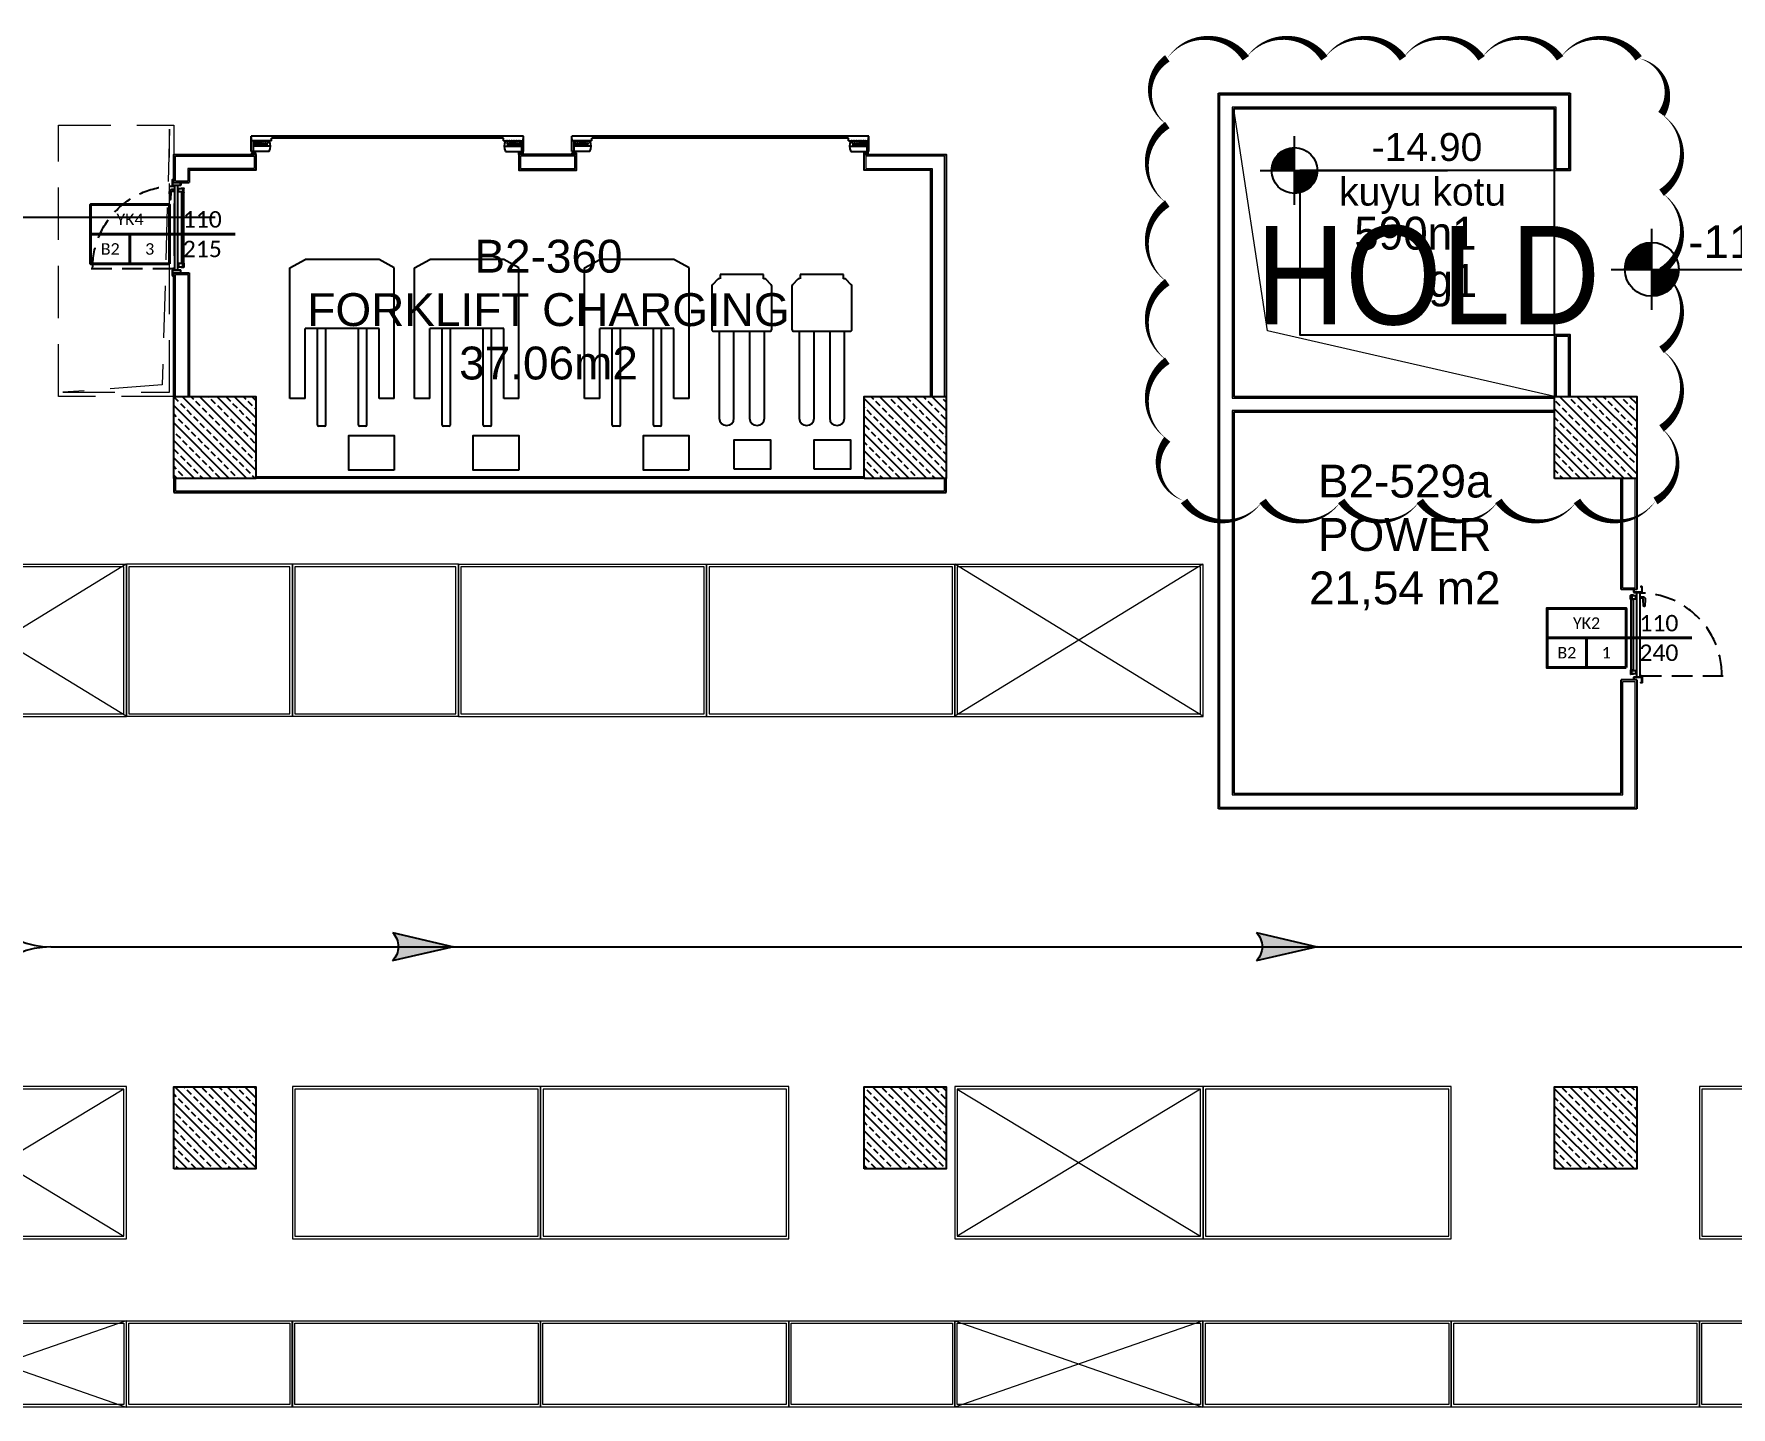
# Model space of a CAD drawing. Header units: metres. Extents: x -9802 to 773, y -8579 to 5125.
# Drawn here: x -6138 to -4074, y -3656 to -1985 of the extents above; entities that cross this region are included whole.
import ezdxf
from ezdxf.enums import TextEntityAlignment as Align

# ---------------------------------------------------------------- set-up
doc = ezdxf.new("R2010")
doc.units = ezdxf.units.M
doc.header["$MEASUREMENT"] = 0
doc.linetypes.add('HIDDEN', pattern=[9.525, 6.35, -3.175])
doc.linetypes.add('HIDDEN2', pattern=[0.1875, 0.125, -0.0625])
doc.layers.get('0').update_dxf_attribs({"color": 30, "lineweight": 0})
for name, color, linetype in [('6', 242, 'Continuous'), ('AG-DOOR', 2, 'Continuous'), ('AG-DOOR-OPENING', 9, 'HIDDEN'), ('AG-PLASTER', 73, 'Continuous'), ('AI-Equipment unfixed', 7, 'Continuous'), ('V-0_Hatch_Concrete', 252, 'Continuous'), ('V-0_Notation_Level_200', 2, 'Continuous'), ('V-2_Column', 160, 'Continuous'), ('V-5_Mechanical', 222, 'Continuous')]:
    doc.layers.add(name, color=color, linetype=linetype)
for name, color, linetype, lineweight in [('Ag-040', 2, 'Continuous', 20), ('AG-DOOR-NOTATION-FIRE', 1, 'Continuous', 40), ('AG-Wall', 4, 'Continuous', 20), ('AI-040 @ 250', 2, 'Continuous', 20), ('HOLD', 7, 'Continuous', 0), ('shaft', 3, 'Continuous', 20), ('SP1-Equipment', 4, 'Continuous', 9)]:
    doc.layers.add(name, color=color, linetype=linetype, lineweight=lineweight)
doc.styles.add('ALANLAR_B8$0$ALANLAR_B8$0$VIVA_100', font='arial.ttf', dxfattribs={"height": 25})
doc.styles.add('ARIAL', font='arial.ttf', dxfattribs={"width": 0.9})
doc.styles.add('ARIAL-ING', font='arial.ttf')
doc.styles.add('CALIBRI LIGHT', font='calibril.ttf')
doc.styles.add('IIS IKEA SANS', font='')
doc.styles.get('IIS IKEA SANS').set_extended_font_data('IKEA Sans')

# ---------------------------------------------------------------- blocks, each defined once
blk = doc.blocks.new('*U27')
for p, q in [((0, -493), (0, 493)), ((-493, 0), (2191, 0))]:
    blk.add_line(p, q)
at = {"const_width": 328}
for points in [[(0, 164, 0.414214), (-164, 0, 0.414214)], [(0, -164, 0.414214), (164, 0, 0.414214)]]:
    blk.add_lwpolyline(points, format="xyb", dxfattribs=at)
blk.add_circle((0, 0), 328)
at = {"style": 'ALANLAR_B8$0$ALANLAR_B8$0$VIVA_100'}
for tag, p in [('%%P0.00', (1897, 137)), ('-0.07', (1834, -502))]:
    blk.add_attdef(tag, text='', height=400, dxfattribs=at).set_placement(p, align=Align.RIGHT)
blk = doc.blocks.new('*U6')
at = {"style": 'ARIAL'}
for tag, p in [('NO', (1.676, 0.8)), ('MAHAL', (1.676, -1.8)), ('ALAN', (1.676, -4.4))]:
    blk.add_attdef(tag, text='', height=1.6, dxfattribs=at).set_placement(p, align=Align.MIDDLE_CENTER)
blk = doc.blocks.new('PLR_Fork lift Reach truck')
at = {"layer": 'AI-Equipment unfixed', "linetype": 'Continuous'}
for p, q in [((768, 1270), (2358, 1270)), ((768, 1085), (768, 1270)), ((2358, 1270), (2458, 1085)), ((768, 1085), (1618, 1085)), ((1618, 185), (1618, 1085)), ((2458, 185), (2458, 1085)), ((428, 849), (428, 919)), ((443, 934), (1618, 934)), ((443, 834), (1618, 834)), ((428, 349), (428, 419)), ((443, 434), (1618, 434)), ((443, 334), (1618, 334)), ((768, 185), (1618, 185)), ((768, 0), (768, 185)), ((2358, 0), (2458, 185)), ((768, 0), (2358, 0)), ((770, 0), (1685, 0)), ((770, 0), (770, 0))]:
    blk.add_line(p, q, dxfattribs=at)
for centre, start, end in [((443, 919), 90, 180), ((443, 849), 180, 270), ((443, 419), 90, 180), ((443, 349), 180, 270)]:
    blk.add_arc(centre, 15, start, end, dxfattribs=at)
blk = doc.blocks.new('PLR_Fork lift Electric power jack')
at = {"layer": 'AI-Equipment unfixed', "linetype": 'Continuous'}
for p, q in [((0, 1697), (0, 1527)), ((73, 1780), (7, 1714)), ((120, 1837), (100, 1837)), ((100, 1837), (100, 1787)), ((630, 1837), (100, 1837)), ((630, 1787), (630, 1837)), ((640, 1787), (630, 1787)), ((723, 1714), (657, 1780)), ((730, 1529), (730, 1697)), ((0, 1527), (0, 1387)), ((730, 1387), (730, 1529)), ((0, 1387), (0, 1172)), ((730, 1172), (730, 1387)), ((25, 1147), (705, 1147)), ((90, 1147), (90, 90)), ((270, 90), (270, 1147)), ((460, 1147), (460, 90)), ((640, 90), (640, 1147)), ((460, 90), (460, 82))]:
    blk.add_line(p, q, dxfattribs=at)
for centre, radius, start, end in [((25, 1697), 25, 135, 180), ((92, 1763), 25.6, 71.5868, 138.6502), ((640, 1763), 24.6, 44.4741, 90.1596), ((705, 1697), 25, 0, 45), ((25, 1172), 25, 180.0925, 269.9664), ((705, 1172), 25, 270.0336, 359.9075), ((180, 90), 90, 180, 0), ((550, 90), 90, 180, 0)]:
    blk.add_arc(centre, radius, start, end, dxfattribs=at)
blk = doc.blocks.new('ok')
at = {"layer": '6'}
h = blk.add_hatch(color=256, dxfattribs=at)
edge = h.paths.add_edge_path()
edge.add_ellipse((1571515.97, 116941.68), major_axis=(-7.14, 7.19), ratio=1, start_angle=359.45276, end_angle=450.68953)
edge.add_line((1571508.87, 116934.46), (1571477.92, 116941.82))
edge.add_line((1571477.92, 116941.82), (1571508.9, 116948.94))
for p, q in [((1571477.92, 116941.82), (1571508.9, 116948.94)), ((1571508.87, 116934.46), (1571477.92, 116941.82))]:
    blk.add_line(p, q, dxfattribs=at)
at = {"layer": '6', "extrusion": (0, 0, -1)}
blk.add_ellipse((1571515.97, 116941.68), major_axis=(-7.14, 7.19), ratio=1, start_param=4.700354, end_param=6.292737, dxfattribs=at)
blk = doc.blocks.new('A$C64C532C9')
at = {"layer": '6', "ltscale": 0.3}
blk.add_line((44.197, -4.125), (41.697, -4.125), dxfattribs=at)
at = {"layer": '6'}
blk.add_line((42.197, -12.999), (65.786, -12.999), dxfattribs=at)
at = {"layer": '6', "ltscale": 0.3}
blk.add_arc((42.197, -11.999), 1, 180, 270, dxfattribs=at)
at = {"layer": '6'}
blk.add_arc((42.197, -13.999), 1, 90, 180, dxfattribs=at)
at = {"layer": '6', "extrusion": (0, 0, -1), "xscale": -0.02399999999994179, "yscale": 0.02399999999994179, "zscale": -0.02399999999994179, "rotation": 180}
for p in [(-37762.566, 2793.605), (-37773.076, 2793.605)]:
    blk.add_blockref('ok', p, dxfattribs=at)
blk = doc.blocks.new('ss4')
at = {"layer": 'SP1-Equipment', "color": 251, "ltscale": 0.3}
for points in [[(-104163, -359871), (-104163, -357851), (-103113, -357851), (-103113, -359871)], [(-104133, -359841), (-104133, -357881), (-103143, -357881), (-103143, -359841)]]:
    blk.add_lwpolyline(points, close=True, dxfattribs=at)
blk = doc.blocks.new('ss2')
at = {"layer": 'SP1-Equipment', "color": 251, "ltscale": 0.3}
for points in [[(-95914, -359185), (-98934, -359185), (-98934, -358135), (-95914, -358135)], [(-95944, -359155), (-98904, -359155), (-98904, -358165), (-95944, -358165)]]:
    blk.add_lwpolyline(points, close=True, dxfattribs=at)
blk = doc.blocks.new('1')
at = {"layer": 'SP1-Equipment', "color": 251, "ltscale": 0.3}
for points in [[(-93598, -359685), (-93598, -362705), (-91748, -362705), (-91748, -359685)], [(-93568, -359715), (-93568, -362675), (-91778, -362675), (-91778, -359715)]]:
    blk.add_lwpolyline(points, close=True, dxfattribs=at)
blk = doc.blocks.new('ss3')
at = {"layer": 'SP1-Equipment', "color": 251, "ltscale": 0.3}
for points in [[(-106537, -359685), (-106537, -361705), (-104687, -361705), (-104687, -359685)], [(-106507, -359715), (-106507, -361675), (-104717, -361675), (-104717, -359715)]]:
    blk.add_lwpolyline(points, close=True, dxfattribs=at)
blk = doc.blocks.new('A$C444451AC')
at = {"layer": 'SP1-Equipment', "color": 251, "ltscale": 0.3}
for p, q in [((-62277, -28693), (-65297, -26843)), ((-62277, -26843), (-65297, -28693)), ((-49177, -28693), (-52197, -26843)), ((-49177, -26843), (-52197, -28693)), ((-65267, -33228), (-62307, -35018)), ((-62307, -33228), (-65267, -35018)), ((-52167, -33228), (-49207, -35018)), ((-49207, -33228), (-52167, -35018))]:
    blk.add_line(p, q, dxfattribs=at)
at = {"layer": 'SP1-Equipment', "color": 8, "ltscale": 0.3}
for p, q in [((-65297, -36048), (-62277, -37098)), ((-62277, -36048), (-65297, -37098)), ((-52197, -36048), (-49177, -37098)), ((-49177, -36048), (-52197, -37098))]:
    blk.add_line(p, q, dxfattribs=at)
at = {"layer": 'SP1-Equipment', "rotation": 270}
for name, p in [('1', (297409, -120442)), ('ss3', (299429, -133380)), ('ss3', (301449, -133380)), ('1', (304469, -120442)), ('1', (307489, -120442)), ('1', (310509, -120442)), ('1', (297409, -126797)), ('1', (302449, -126797)), ('1', (305469, -126797)), ('1', (310509, -126797)), ('1', (313529, -126797)), ('1', (319569, -126797)), ('ss4', (297595, -140211)), ('ss4', (305655, -140211))]:
    blk.add_blockref(name, p, dxfattribs=at)
at = {"layer": 'SP1-Equipment'}
for p in [(33637, 322087), (38677, 322087), (41697, 322087), (46737, 322087), (49757, 322087), (52777, 322087), (55797, 322087)]:
    blk.add_blockref('ss2', p, dxfattribs=at)
blk = doc.blocks.new('kolon 1x1')
at = {"layer": 'V-0_Hatch_Concrete'}
h = blk.add_hatch(dxfattribs=at)
h.set_pattern_fill('ANSI33', color=256, scale=0.6, angle=90)
h.set_pattern_definition([(135, (49.56922, -174.56495), (-0.10606602, -0.10606602), []), (135, (49.56922, -174.45888), (-0.10606602, -0.10606602), [0.075, -0.0375])])
h.paths.add_polyline_path([(1, -1), (1, 0), (0, 0), (0, -1)])
blk.add_lwpolyline([(0, -1), (0, 0), (1, 0), (1, -1)], close=True)
blk = doc.blocks.new('*U70')
at = {"layer": 'AG-DOOR'}
for p, q in [((-1424, -762), (-1424, -578)), ((-1418, -633), (-1424, -578)), ((-1418, -633), (-1424, -578)), ((1887, -578), (-1424, -578)), ((1643, -599), (-1179, -599)), ((-1179, -633), (-1179, -599)), ((1643, -633), (1643, -599)), ((1882, -633), (1887, -578)), ((1882, -633), (1887, -578)), ((1887, -762), (1887, -578)), ((-1207, -762), (-1424, -762)), ((-1179, -633), (-1418, -633)), ((-1418, -800), (-1418, -779)), ((-1368, -779), (-1418, -779)), ((-1418, -800), (-1368, -800)), ((-1415, -762), (-1415, -779)), ((-1401, -633), (-1401, -762)), ((-1191, -697), (-1401, -697)), ((-1399, -762), (-1399, -779)), ((-1368, -800), (-1368, -779)), ((1643, -633), (1882, -633)), ((1655, -697), (1865, -697)), ((1670, -762), (1887, -762)), ((1832, -800), (1832, -779)), ((1832, -779), (1882, -779)), ((1882, -800), (1832, -800)), ((1862, -762), (1862, -779)), ((1865, -633), (1865, -762)), ((1879, -762), (1879, -779)), ((1882, -800), (1882, -779))]:
    blk.add_line(p, q, dxfattribs=at)
for centre, radius, start, end in [((-1188, -724), 217, 156.7324, 169.4598), ((-1381, -641), 7.52, 23.2679, 156.7321), ((-1167, -724), 217, 156.7324, 172.9381), ((-1573, -724), 217, 20.7991, 23.2649), ((-1573, -724), 217, 20.7991, 23.2649), ((-1360, -641), 7.52, 23.2679, 156.7321), ((-1146, -724), 217, 156.7313, 172.9401), ((-1552, -724), 217, 20.7991, 23.2649), ((-1552, -724), 217, 20.7991, 23.2649), ((-1339, -641), 7.52, 23.2679, 156.7321), ((-1126, -724), 217, 156.7313, 172.9401), ((-1531, -724), 217, 20.7991, 23.2649), ((-1318, -641), 7.52, 23.2679, 156.7321), ((-1105, -724), 217, 156.7313, 172.9401), ((-1511, -724), 217, 20.7991, 23.2649), ((-1297, -641), 7.52, 23.2679, 156.7321), ((-1084, -724), 217, 156.7313, 172.9401), ((-1490, -724), 217, 20.7991, 23.2649), ((-1276, -641), 7.52, 23.2679, 156.7321), ((-1063, -724), 217, 156.7313, 172.9401), ((-1469, -724), 217, 20.7991, 23.2649), ((-1255, -641), 7.52, 23.2679, 156.7321), ((-1042, -724), 217, 156.6879, 172.941), ((-1447, -723), 216, 20.7967, 23.2721), ((-1234, -641), 7.52, 23.2679, 156.7321), ((-1021, -724), 217, 156.6868, 172.9413), ((-1427, -724), 217, 20.7991, 23.2649), ((-1214, -641), 7.52, 23.2663, 156.7337), ((-1319, -700), 129, 331.1568, 29.3851), ((1783, -700), 129, 150.6149, 208.8432), ((1677, -641), 7.52, 23.2663, 156.7337), ((1485, -724), 217, 7.0587, 23.3132), ((1890, -724), 217, 156.7351, 159.2009), ((1698, -641), 7.52, 23.2679, 156.7321), ((1506, -724), 217, 7.059, 23.3121), ((1911, -723), 216, 156.7279, 159.2033), ((1719, -641), 7.52, 23.2679, 156.7321), ((1527, -724), 217, 7.0599, 23.2687), ((1933, -724), 217, 156.7351, 159.2009), ((1740, -641), 7.52, 23.2679, 156.7321), ((1548, -724), 217, 7.0599, 23.2687), ((1953, -724), 217, 156.7351, 159.2009), ((1761, -641), 7.52, 23.2679, 156.7321), ((1568, -724), 217, 7.0599, 23.2687), ((1974, -724), 217, 156.7351, 159.2009), ((1782, -641), 7.52, 23.2679, 156.7321), ((1589, -724), 217, 7.0599, 23.2687), ((1995, -724), 217, 156.7351, 159.2009), ((1802, -641), 7.52, 23.2679, 156.7321), ((1610, -724), 217, 7.0599, 23.2687), ((2016, -724), 217, 156.7351, 159.2009), ((2016, -724), 217, 156.7351, 159.2009), ((1823, -641), 7.52, 23.2679, 156.7321), ((1631, -724), 217, 7.0619, 23.2676), ((2037, -724), 217, 156.7351, 159.2009), ((2037, -724), 217, 156.7351, 159.2009), ((1844, -641), 7.52, 23.2679, 156.7321), ((1652, -724), 217, 10.5402, 23.2676)]:
    blk.add_arc(centre, radius, start, end, dxfattribs=at)
blk = doc.blocks.new('A$C18A714C1')
at = {"layer": 'AG-DOOR'}
for p, q in [((-355.6, 3.7), (-355.6, 22.2)), ((-355, 16.7), (-355.6, 22.2)), ((-355, 16.7), (-355.6, 22.2)), ((5.6, 22.2), (-355.6, 22.2)), ((5, 16.7), (5.6, 22.2)), ((5, 16.7), (5.6, 22.2)), ((5.6, 3.7), (5.6, 22.2)), ((-333.8, 3.7), (-355.6, 3.7)), ((-331.1, 16.7), (-355, 16.7)), ((-355, 0), (-355, 2.1)), ((-350, 2.1), (-355, 2.1)), ((-354.7, 3.7), (-354.7, 2.1)), ((-353.3, 16.7), (-353.3, 3.7)), ((-332.3, 10.3), (-353.3, 10.3)), ((-353.1, 3.7), (-353.1, 2.1)), ((-350, 0), (-350, 2.1)), ((-18.9, 20.1), (-331.1, 20.1)), ((-331.1, 16.7), (-331.1, 20.1)), ((-18.9, 16.7), (-18.9, 20.1)), ((-18.9, 16.7), (5, 16.7)), ((-17.7, 10.3), (3.3, 10.3)), ((-16.2, 3.7), (5.6, 3.7)), ((0, 0), (0, 2.1)), ((0, 2.1), (5, 2.1)), ((3.1, 3.7), (3.1, 2.1)), ((3.3, 16.7), (3.3, 3.7)), ((4.7, 3.7), (4.7, 2.1)), ((5, 0), (5, 2.1)), ((-355, 0), (-350, 0)), ((5, 0), (0, 0))]:
    blk.add_line(p, q, dxfattribs=at)
for centre, radius, start, end in [((-332, 7.6), 21.7, 156.7324, 169.4598), ((-351.2, 15.9), 0.752, 23.2679, 156.7321), ((-329.9, 7.6), 21.7, 156.7324, 172.9381), ((-370.5, 7.6), 21.7, 20.7991, 23.2649), ((-370.5, 7.6), 21.7, 20.7991, 23.2649), ((-349.1, 15.9), 0.752, 23.2679, 156.7321), ((-327.8, 7.6), 21.7, 156.7313, 172.9401), ((-368.4, 7.6), 21.7, 20.7991, 23.2649), ((-368.4, 7.6), 21.7, 20.7991, 23.2649), ((-347.1, 15.9), 0.752, 23.2679, 156.7321), ((-325.7, 7.6), 21.7, 156.7313, 172.9401), ((-366.3, 7.6), 21.7, 20.7991, 23.2649), ((-345, 15.9), 0.752, 23.2679, 156.7321), ((-323.7, 7.6), 21.7, 156.7313, 172.9401), ((-364.2, 7.6), 21.7, 20.7991, 23.2649), ((-342.9, 15.9), 0.752, 23.2679, 156.7321), ((-321.6, 7.6), 21.7, 156.7313, 172.9401), ((-362.2, 7.6), 21.7, 20.7991, 23.2649), ((-340.8, 15.9), 0.752, 23.2679, 156.7321), ((-319.5, 7.6), 21.7, 156.7313, 172.9401), ((-360.1, 7.6), 21.7, 20.7991, 23.2649), ((-338.7, 15.9), 0.752, 23.2679, 156.7321), ((-317.4, 7.6), 21.7, 156.6879, 172.941), ((-357.9, 7.7), 21.6, 20.7967, 23.2721), ((-336.6, 15.9), 0.752, 23.2679, 156.7321), ((-315.3, 7.6), 21.7, 156.6868, 172.9413), ((-355.9, 7.6), 21.7, 20.7991, 23.2649), ((-334.5, 15.9), 0.752, 23.2663, 156.7337), ((-345.1, 10), 12.9, 331.1568, 29.3851), ((-4.9, 10), 12.9, 150.6149, 208.8432), ((-15.5, 15.9), 0.752, 23.2663, 156.7337), ((-34.7, 7.6), 21.7, 7.0587, 23.3132), ((5.9, 7.6), 21.7, 156.7351, 159.2009), ((-13.4, 15.9), 0.752, 23.2679, 156.7321), ((-32.6, 7.6), 21.7, 7.059, 23.3121), ((7.9, 7.7), 21.6, 156.7279, 159.2033), ((-11.3, 15.9), 0.752, 23.2679, 156.7321), ((-30.5, 7.6), 21.7, 7.0599, 23.2687), ((10.1, 7.6), 21.7, 156.7351, 159.2009), ((-9.2, 15.9), 0.752, 23.2679, 156.7321), ((-28.4, 7.6), 21.7, 7.0599, 23.2687), ((12.2, 7.6), 21.7, 156.7351, 159.2009), ((-7.1, 15.9), 0.752, 23.2679, 156.7321), ((-26.3, 7.6), 21.7, 7.0599, 23.2687), ((14.2, 7.6), 21.7, 156.7351, 159.2009), ((-5, 15.9), 0.752, 23.2679, 156.7321), ((-24.3, 7.6), 21.7, 7.0599, 23.2687), ((16.3, 7.6), 21.7, 156.7351, 159.2009), ((-2.9, 15.9), 0.752, 23.2679, 156.7321), ((-22.2, 7.6), 21.7, 7.0599, 23.2687), ((18.4, 7.6), 21.7, 156.7351, 159.2009), ((18.4, 7.6), 21.7, 156.7351, 159.2009), ((-0.9, 15.9), 0.752, 23.2679, 156.7321), ((-20.1, 7.6), 21.7, 7.0619, 23.2676), ((20.5, 7.6), 21.7, 156.7351, 159.2009), ((20.5, 7.6), 21.7, 156.7351, 159.2009), ((1.2, 15.9), 0.752, 23.2679, 156.7321), ((-18, 7.6), 21.7, 10.5402, 23.2676)]:
    blk.add_arc(centre, radius, start, end, dxfattribs=at)
blk = doc.blocks.new('A$C32196F0F')
at = {"color": 122}
for p, q in [((11, 3.5), (10.5, 3.5)), ((10.5, 3.5), (10.5, 0.3)), ((15.2, 0), (10.8, 0)), ((11, 6.5), (11, 7.5)), ((15, 6.5), (15, 7.5)), ((15.5, 3.5), (15, 3.5)), ((15.5, 3.5), (15.5, 0.3)), ((15.5, 3), (101.5, 3)), ((15.5, 0.5), (101.5, 0.5)), ((101.5, 3.5), (102, 3.5)), ((101.5, 3.5), (101.5, 0.3)), ((101.8, 0), (106.2, 0)), ((102, 6.5), (102, 7.5)), ((106, 6.5), (106, 7.5)), ((106, 3.5), (106.5, 3.5)), ((106.5, 3.5), (106.5, 0.3))]:
    blk.add_line(p, q, dxfattribs=at)
at = {"linetype": 'HIDDEN2'}
for p, q in [((109.9, 12.8), (107.4, 12.8)), ((108.7, 11.6), (108.7, 14.1))]:
    blk.add_line(p, q, dxfattribs=at)
at = {"color": 122}
for points in [[(7, 4.3), (7, 13.8, 0.414214), (6.8, 14), (0.2, 14, 0.414214), (0, 13.8), (0, 12.5), (0.1, 12.5), (0.1, 13.8, -0.414214), (0.2, 13.9), (6.8, 13.9, -0.414214), (6.8, 13.8), (6.8, 4.3), (6.8, 4.3, -0.414214), (6.7, 4.2), (3.5, 4.2), (3.5, 4.2), (3.5, 4), (6.7, 4, 0.414214), (7, 4.3)], [(110, 4.3), (110, 13.8, -0.414214), (110.2, 14), (116.8, 14, -0.414214), (117, 13.8), (117, 12.5), (116.8, 12.5), (116.8, 13.8, 0.414214), (116.8, 13.9), (110.2, 13.9, 0.414214), (110.1, 13.8), (110.1, 4.3), (110.1, 4.3, 0.414214), (110.3, 4.2), (113.5, 4.2), (113.5, 4.2), (113.5, 4), (110.3, 4, -0.414214), (110, 4.3)]]:
    blk.add_lwpolyline(points, format="xyb", dxfattribs=at)
blk.add_lwpolyline([(110, 7.5), (7, 7.5), (7, 11.5), (110, 11.5)], close=True)
for points in [[(15, 6.5), (11, 6.5), (11, 1.5), (15, 1.5)], [(102, 6.5), (106, 6.5), (106, 1.5), (102, 1.5)]]:
    blk.add_lwpolyline(points, close=True, dxfattribs=at)
at = {"color": 253}
blk.add_lwpolyline([(12.2, 12), (12.2, 14.9, -0.414214), (15.2, 17.9), (23.7, 17.4, -0.502224), (24.2, 16.7), (23.9, 15.9), (23.9, 15.9), (15.2, 15.4, 0.414214), (14.2, 14.4), (14.2, 12)], format="xyb", dxfattribs=at)
at = {"linetype": 'HIDDEN2'}
for radius in [0.75, 0.5]:
    blk.add_circle((108.7, 12.8), radius, dxfattribs=at)
at = {"color": 122}
for centre, start, end in [((10.8, 0.3), 180, 270), ((15.2, 0.3), 270, 360), ((101.8, 0.3), 180, 270), ((106.2, 0.3), 270, 360)]:
    blk.add_arc(centre, 0.3, start, end, dxfattribs=at)
at = {"layer": 'AG-DOOR-OPENING', "color": 9, "linetype": 'HIDDEN2', "ltscale": 200}
blk.add_line((108.7, 12.8), (108.7, 113.2), dxfattribs=at)
blk.add_arc((107.6, 11.3), 99.8, 90, 180, dxfattribs=at)
blk = doc.blocks.new('*U54')
blk.add_lwpolyline([(1000, -450), (2200, -450), (2200, 450), (1000, 450)], close=True)
for points in [[(2200, 0), (0, 0)], [(1600, -450), (1600, 0)]]:
    blk.add_lwpolyline(points)
at = {"style": 'CALIBRI LIGHT'}
for tag, height, p in [('GENİŞLİK', 250, (500, 225)), ('KAPIKODU', 175, (1600, 225)), ('YÜKSEKLİK', 250, (500, -225)), ('KATTAKI.SAYISI', 175, (1300, -225)), ('BULUNDUGU.KAT', 175, (1900, -225))]:
    blk.add_attdef(tag, text='', height=height, dxfattribs=at).set_placement(p, align=Align.MIDDLE_CENTER)

msp = doc.modelspace()

# ---------------------------------------------------------------- linework, layer by layer
at = {"layer": 'AG-PLASTER'}
for p, q in [((-5968.4, -2165.6), (-5949.4, -2165.6)), ((-5968.4, -2425.9), (-5968.4, -2275.6)), ((-5968.4, -2275.6), (-5949.4, -2275.6)), ((-5949.4, -2275.6), (-5949.4, -2425.9)), ((-5968.4, -2525.9), (-5968.4, -2542.9)), ((-5028.4, -2542.9), (-5028.4, -2525.9)), ((-5968.4, -2542.9), (-5028.4, -2542.9))]:
    msp.add_line(p, q, dxfattribs=at)
at = {"layer": 'AG-PLASTER', "ltscale": 0.3}
for p, q in [((-4207.4, -2660.9), (-4207.4, -2525.9)), ((-4188.4, -2525.9), (-4188.4, -2660.9)), ((-4188.4, -2660.9), (-4207.4, -2660.9)), ((-4188.4, -2770.9), (-4207.4, -2770.9)), ((-4207.4, -2908.9), (-4207.4, -2770.9)), ((-4188.4, -2770.9), (-4188.4, -2927.9)), ((-4678.4, -2908.9), (-4207.4, -2908.9)), ((-4188.4, -2927.9), (-4697.4, -2927.9))]:
    msp.add_line(p, q, dxfattribs=at)
at = {"layer": 'AG-PLASTER'}
for points in [[(-4697.4, -2056.9), (-4269.4, -2056.9)], [(-4269.4, -2056.9), (-4269.4, -2150.9), (-4288.4, -2150.9), (-4288.4, -2075.9), (-4678.4, -2075.9), (-4678.4, -2425.9), (-4288.4, -2425.9)], [(-5968.4, -2165.6), (-5968.4, -2131.6), (-5868.4, -2131.6), (-5868.4, -2150.6), (-5949.4, -2150.6), (-5949.4, -2165.6)], [(-5047.4, -2425.9), (-5047.4, -2150.6), (-5128.4, -2150.6), (-5128.4, -2131.6), (-5028.4, -2131.6), (-5028.4, -2425.9)], [(-4269.4, -2425.9), (-4269.4, -2350.9), (-4288.4, -2350.9), (-4288.4, -2425.9)], [(-5868.4, -2523.9), (-5128.4, -2523.9)]]:
    msp.add_lwpolyline(points, dxfattribs=at)
at = {"layer": 'AG-PLASTER', "ltscale": 0.3}
for points in [[(-4697.4, -2927.9), (-4697.4, -2056.9)], [(-4288.4, -2444.9), (-4678.4, -2444.9), (-4678.4, -2908.9)]]:
    msp.add_lwpolyline(points, dxfattribs=at)
at = {"layer": 'AG-PLASTER'}
msp.add_lwpolyline([(-5478.4, -2131.6), (-5548.4, -2131.6), (-5548.4, -2150.6), (-5478.4, -2150.6)], close=True, dxfattribs=at)
at = {"layer": 'AG-Wall', "linetype": 'Continuous', "transparency": 33554687}
for p, q in [((-4695.4, -2925.9), (-4695.4, -2058.9)), ((-4695.4, -2058.9), (-4271.4, -2058.9)), ((-4288.4, -2442.9), (-4680.4, -2442.9)), ((-4680.4, -2442.9), (-4680.4, -2910.9))]:
    msp.add_line(p, q, dxfattribs=at)
at = {"layer": 'AG-Wall'}
for p, q in [((-5966.4, -2163.6), (-5951.4, -2163.6)), ((-5966.4, -2425.9), (-5966.4, -2277.6)), ((-5966.4, -2277.6), (-5951.4, -2277.6)), ((-5951.4, -2277.6), (-5951.4, -2425.9)), ((-5966.4, -2525.9), (-5966.4, -2540.9)), ((-5028.4, -2525.9), (-5868.4, -2525.9)), ((-5030.4, -2540.9), (-5030.4, -2525.9)), ((-4205.4, -2658.9), (-4205.4, -2525.9)), ((-4190.4, -2658.9), (-4190.4, -2525.9)), ((-5966.4, -2540.9), (-5030.4, -2540.9)), ((-4205.4, -2658.9), (-4190.4, -2658.9)), ((-4205.4, -2772.9), (-4190.4, -2772.9)), ((-4205.4, -2910.9), (-4205.4, -2772.9)), ((-4190.4, -2925.9), (-4190.4, -2772.9)), ((-4680.4, -2910.9), (-4205.4, -2910.9)), ((-4695.4, -2925.9), (-4190.4, -2925.9))]:
    msp.add_line(p, q, dxfattribs=at)
at = {"layer": 'AG-Wall', "linetype": 'Continuous', "transparency": 33554687}
for points in [[(-4271.4, -2058.9), (-4271.4, -2148.9), (-4286.4, -2148.9), (-4286.4, -2073.9), (-4680.4, -2073.9), (-4680.4, -2427.9), (-4288.4, -2427.9)], [(-4271.4, -2425.9), (-4271.4, -2352.9), (-4286.4, -2352.9), (-4286.4, -2425.9)]]:
    msp.add_lwpolyline(points, dxfattribs=at)
at = {"layer": 'AG-Wall'}
for points in [[(-5966.4, -2163.6), (-5966.4, -2133.6), (-5870.4, -2133.6), (-5870.4, -2148.6), (-5951.4, -2148.6), (-5951.4, -2163.6)], [(-5030.4, -2425.9), (-5030.4, -2133.6), (-5126.4, -2133.6), (-5126.4, -2148.6), (-5045.4, -2148.6), (-5045.4, -2425.9)]]:
    msp.add_lwpolyline(points, dxfattribs=at)
msp.add_lwpolyline([(-5480.4, -2133.6), (-5546.4, -2133.6), (-5546.4, -2148.6), (-5480.4, -2148.6)], close=True, dxfattribs=at)
at = {"layer": 'AI-Equipment unfixed', "linetype": 'Continuous', "flags": 128}
for points in [[(-5700, -2515.8), (-5755.5, -2515.8), (-5755.5, -2473.3), (-5700, -2473.3)], [(-5548.5, -2515.8), (-5604, -2515.8), (-5604, -2473.3), (-5548.5, -2473.3)], [(-5341.5, -2515.8), (-5397, -2515.8), (-5397, -2473.3), (-5341.5, -2473.3)], [(-5287, -2514.2), (-5242, -2514.2), (-5242, -2479.2), (-5287, -2479.2)], [(-5189.6, -2514.2), (-5144.6, -2514.2), (-5144.6, -2479.2), (-5189.6, -2479.2)]]:
    msp.add_lwpolyline(points, close=True, dxfattribs=at)
at = {"layer": 'HOLD'}
msp.add_lwpolyline([(-4759.5, -2014.5, 0, 9.56, -0.520567), (-4664, -2014.5, 0, 9.56, -0.520567), (-4568.4, -2014.5, 0, 9.56, -0.520567), (-4472.8, -2014.5, 0, 9.56, -0.520567), (-4377.2, -2014.5, 0, 9.56, -0.520567), (-4281.6, -2014.5, 0, 9.56, -0.520567), (-4186, -2014.5, 0, 9.56, -0.520567), (-4158.2, -2082.4, 0, 9.56, -0.520567), (-4158.2, -2178, 0, 9.56, -0.520567), (-4158.2, -2273.6, 0, 9.56, -0.520567), (-4158.2, -2369.2, 0, 9.56, -0.520567), (-4158.2, -2464.8, 0, 9.56, -0.520567), (-4165.5, -2553.1, 0, 9.56, -0.520567), (-4261.1, -2553.1, 0, 9.56, -0.520567), (-4356.7, -2553.1, 0, 9.56, -0.520567), (-4452.3, -2553.1, 0, 9.56, -0.520567), (-4547.9, -2553.1, 0, 9.56, -0.520567), (-4643.5, -2553.1, 0, 9.56, -0.520567), (-4739.1, -2553.1, 0, 9.56, -0.520567), (-4759.5, -2478, 0, 9.56, -0.520567), (-4759.5, -2382.4, 0, 9.56, -0.520567), (-4759.5, -2286.8, 0, 9.56, -0.520567), (-4759.5, -2191.2, 0, 9.56, -0.520567), (-4759.5, -2095.6, 0, 9.56, -0.520567)], format="xyseb", close=True, dxfattribs=at)
at = {"layer": 'shaft'}
msp.add_lwpolyline([(-4288.4, -2075.9), (-4288.4, -2425.9), (-4678.4, -2425.9), (-4678.4, -2075.9), (-4288.4, -2075.9)], dxfattribs=at)
at = {"layer": 'shaft', "ltscale": 0.3}
msp.add_lwpolyline([(-4288.4, -2425.9), (-4637.5, -2346.1), (-4678.4, -2075.9)], dxfattribs=at)
at = {"layer": 'shaft', "linetype": 'HIDDEN', "ltscale": 10}
msp.add_lwpolyline([(-6108.4, -2095.9), (-5968.4, -2095.9), (-5968.4, -2425.9), (-6108.4, -2425.9)], close=True, dxfattribs=at)
msp.add_lwpolyline([(-6103.4, -2420.9), (-5973.4, -2420.9), (-5973.4, -2100.9), (-5982.4, -2411.9), (-6103.4, -2420.9)], dxfattribs=at)
at = {"layer": 'V-5_Mechanical', "linetype": 'Continuous'}
msp.add_lwpolyline([(-4288.4, -2350.9), (-4288.4, -2150.9), (-4598.4, -2150.9), (-4598.4, -2350.9)], close=True, dxfattribs=at)

# ---------------------------------------------------------------- block references
at = {"layer": '6', "ltscale": 0.3, "xscale": 100, "yscale": 100, "zscale": 100}
msp.add_blockref('A$C64C532C9', (-10337.7, -1795.9), dxfattribs=at)
at = {"layer": 'AG-DOOR', "ltscale": 0.3, "xscale": 0.1, "yscale": 0.1, "zscale": 0.1}
msp.add_blockref('*U70', (-5731.6, -2051.6), dxfattribs=at)
at = {"layer": 'AG-DOOR', "ltscale": 0.3}
msp.add_blockref('A$C18A714C1', (-5128.4, -2131.6), dxfattribs=at)
at = {"layer": 'AG-DOOR', "xscale": -1, "rotation": 90.00000000000007}
msp.add_blockref('A$C32196F0F', (-5955.9, -2162.1), dxfattribs=at)
at = {"layer": 'AG-DOOR', "rotation": 269.9999999999999}
msp.add_blockref('A$C32196F0F', (-4195.9, -2657.4), dxfattribs=at)
at = {"layer": 'AG-DOOR-NOTATION-FIRE', "ltscale": 0.3}
ref = msp.add_blockref('*U54', (-5893.6, -2228.5), dxfattribs=dict(at, xscale=-0.08000000000000002, yscale=0.08000000000000002, zscale=0.08000000000000002))
ref.add_attrib('BULUNDUGU.KAT', 'B2', dxfattribs={"layer": '0', "height": 14, "style": 'CALIBRI LIGHT'}).set_placement((-6045.6, -2246.5), align=Align.MIDDLE_CENTER)
ref.add_attrib('KATTAKI.SAYISI', '3', dxfattribs={"layer": '0', "height": 14, "style": 'CALIBRI LIGHT'}).set_placement((-5997.6, -2246.5), align=Align.MIDDLE_CENTER)
ref.add_attrib('KAPIKODU', 'YK4', dxfattribs={"layer": '0', "height": 14, "style": 'CALIBRI LIGHT'}).set_placement((-6021.6, -2210.5), align=Align.MIDDLE_CENTER)
ref.add_attrib('YÜKSEKLİK', '215', dxfattribs={"layer": '0', "height": 20, "style": 'CALIBRI LIGHT'}).set_placement((-5933.6, -2246.5), align=Align.MIDDLE_CENTER)
ref.add_attrib('GENİŞLİK', '110', dxfattribs={"layer": '0', "height": 20, "style": 'CALIBRI LIGHT'}).set_placement((-5933.6, -2210.5), align=Align.MIDDLE_CENTER)
ref = msp.add_blockref('*U54', (-4121.4, -2719.8), dxfattribs=dict(at, xscale=-0.08000000000000002, yscale=0.08000000000000002, zscale=0.08000000000000002))
ref.add_attrib('BULUNDUGU.KAT', 'B2', dxfattribs={"layer": '0', "height": 14, "style": 'CALIBRI LIGHT'}).set_placement((-4273.4, -2737.8), align=Align.MIDDLE_CENTER)
ref.add_attrib('KATTAKI.SAYISI', '1', dxfattribs={"layer": '0', "height": 14, "style": 'CALIBRI LIGHT'}).set_placement((-4225.4, -2737.8), align=Align.MIDDLE_CENTER)
ref.add_attrib('KAPIKODU', 'YK2', dxfattribs={"layer": '0', "height": 14, "style": 'CALIBRI LIGHT'}).set_placement((-4249.4, -2701.8), align=Align.MIDDLE_CENTER)
ref.add_attrib('YÜKSEKLİK', '240', dxfattribs={"layer": '0', "height": 20, "style": 'CALIBRI LIGHT'}).set_placement((-4161.4, -2737.8), align=Align.MIDDLE_CENTER)
ref.add_attrib('GENİŞLİK', '110', dxfattribs={"layer": '0', "height": 20, "style": 'CALIBRI LIGHT'}).set_placement((-4161.4, -2701.8), align=Align.MIDDLE_CENTER)
at = {"layer": 'AI-040 @ 250', "color": 2, "linetype": 'Continuous', "lineweight": 20, "xscale": 25, "yscale": 25, "zscale": 25}
for p, values in [((-5554.3, -2275.3), {'ALAN': '37.06m2', 'MAHAL': 'FORKLIFT CHARGING', 'NO': 'B2-360'}), ((-4512.5, -2548.9), {'ALAN': '21,54 m2', 'MAHAL': 'POWER', 'NO': 'B2-529a'})]:
    msp.add_blockref('*U6', p, dxfattribs=at).add_auto_attribs(values)
at = {"layer": 'AI-Equipment unfixed', "linetype": 'Continuous', "xscale": 0.1, "yscale": 0.1, "zscale": 100, "rotation": 90}
for p in [(-5700, -2505.1), (-5548.4, -2505.1), (-5341.4, -2505.1)]:
    msp.add_blockref('PLR_Fork lift Reach truck', p, dxfattribs=at)
at = {"layer": 'AI-Equipment unfixed', "linetype": 'Continuous', "xscale": 0.1, "yscale": 0.1, "zscale": 100}
for p in [(-5313.7, -2461.4), (-5216.3, -2461.4)]:
    msp.add_blockref('PLR_Fork lift Electric power jack', p, dxfattribs=at)
at = {"layer": 'SP1-Equipment', "ltscale": 0.3, "xscale": 0.1, "yscale": 0.1, "zscale": 0.1}
msp.add_blockref('A$C444451AC', (201.6, 54.1), dxfattribs=at)
at = {"layer": 'V-0_Notation_Level_200'}
ref = msp.add_blockref('*U27', (-4604.8, -2151), dxfattribs=dict(at, xscale=0.08499999999999999, yscale=0.08499999999999999, zscale=0.08499999999999999))
ref.add_attrib('-0.07', 'kuyu kotu', dxfattribs={"layer": '0', "height": 34, "style": 'ALANLAR_B8$0$ALANLAR_B8$0$VIVA_100'}).set_placement((-4448.9, -2193.7), align=Align.CENTER)
ref.add_attrib('%%P0.00', '-14.90', dxfattribs={"layer": '0', "height": 34, "style": 'ALANLAR_B8$0$ALANLAR_B8$0$VIVA_100'}).set_placement((-4443.6, -2139.4), align=Align.CENTER)
ref = msp.add_blockref('*U27', (-4170.1, -2271.3), dxfattribs=dict(at, xscale=0.1, yscale=0.1, zscale=0.1))
ref.add_attrib('%%P0.00', '      -11.70 (+40.30)', dxfattribs={"layer": '0', "height": 40, "style": 'ALANLAR_B8$0$ALANLAR_B8$0$VIVA_100'}).set_placement((-3980.5, -2257.6), align=Align.CENTER)
at = {"layer": 'V-2_Column', "xscale": 100, "yscale": 100, "zscale": 100}
for p in [(-5968.4, -2425.9), (-5128.4, -2425.9), (-4288.4, -2425.9), (-5968.4, -3265.9), (-5128.4, -3265.9), (-4288.4, -3265.9)]:
    msp.add_blockref('kolon 1x1', p, dxfattribs=at)

# ---------------------------------------------------------------- texts
at = {"layer": 'Ag-040', "style": 'IIS IKEA SANS'}
for s, p in [('590n1', (-4532, -2247.3)), ('g1', (-4441.9, -2304.8))]:
    msp.add_text(s, height=40, dxfattribs=at).set_placement(p)
at = {"layer": 'HOLD', "style": 'ARIAL-ING', "width": 0.9}
msp.add_text('HOLD', height=120, dxfattribs=at).set_placement((-4652, -2338.4))

doc.saveas('drawing.dxf')
